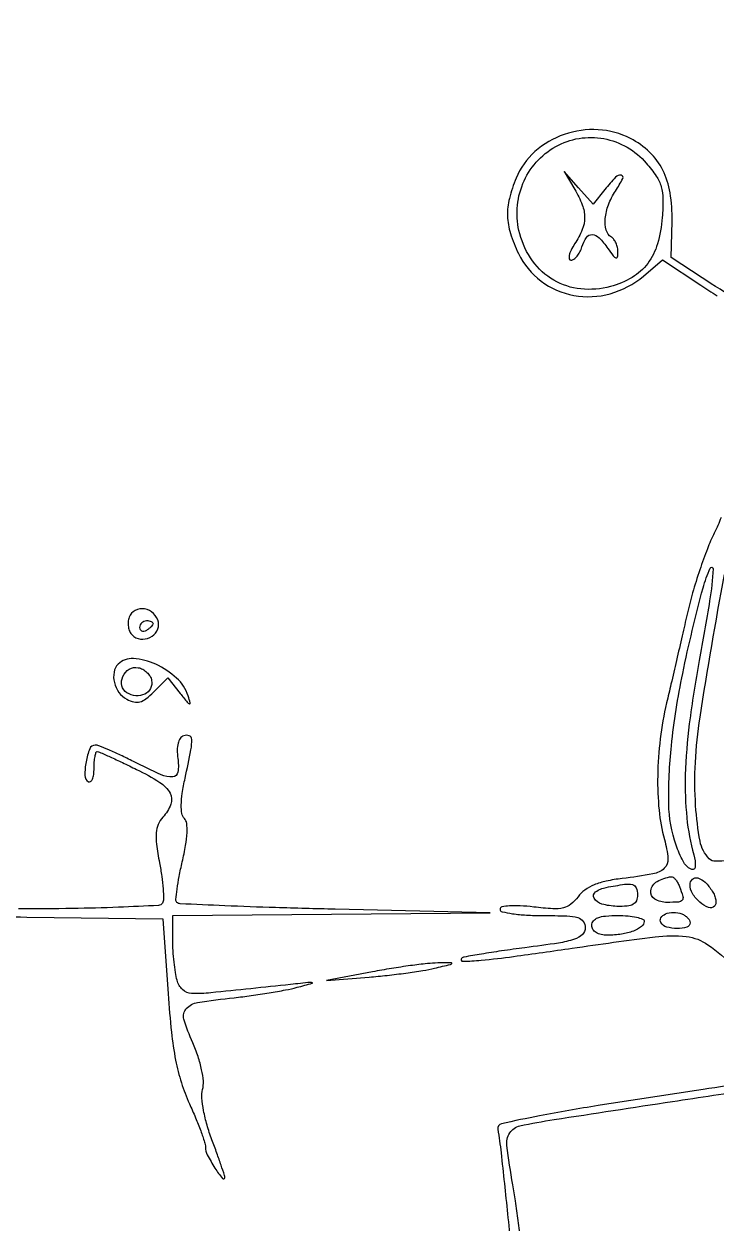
# Model space of a CAD drawing. Extents: x 24 to 1546, y 0 to 2379.
# Drawn here: x 886.3 to 992, y 716.9 to 900 of the extents above; entities that cross this region are included whole.
import ezdxf

# ---------------------------------------------------------------- set-up
doc = ezdxf.new("R2010")
doc.units = 0
doc.header["$MEASUREMENT"] = 0
doc.layers.get('0').update_dxf_attribs({"linetype": 'CONTINUOUS'})

msp = doc.modelspace()

# ---------------------------------------------------------------- linework, layer by layer
for points in [[(669.79548, 1002.302636, -0.00002), (669.596685, 899.530331, -0.000025), (669.388942, 796.915146, -0.198373)], [(995.346178, 857.860224, -0.01074), (989.878616, 861.274131), (985.105871, 864.398641), (985.251513, 869.949321, 0.046526), (984.96266, 874.270159, 0.076913), (983.838133, 877.741724, 0.08536), (981.824582, 880.462625, 0.071659), (978.90116, 882.551112, 0.105986), (973.988047, 883.890066, 0.097293), (968.793701, 883.162866, 0.098671), (964.318543, 880.542148, 0.112607), (961.439824, 876.510222, 0.038591), (960.416485, 873.408033, 0.068257), (960.134004, 870.732542, 0.067837), (960.581913, 868.068561, 0.037659), (961.798032, 865, 0.118283), (965.257048, 860.79254, 0.117668), (970.255003, 858.602522, 0.114122), (975.828243, 858.873247, 0.106325), (980.880328, 861.552757), (983.81953, 864.025932), (989.659765, 860.158013, 0.004996), (992.134081, 858.55464, 0.004438)], [(682.11066, 576.138525, -0.000014), (730.176508, 576.301627, -0.000501)], [(992.73931, 824.726414, -0.027402), (991.709114, 822.349351, 0.024303), (990.657485, 819.963447, 0.010746), (989.492146, 816.721372, 0.010607), (988.402003, 813.226424, 0.014049), (987.567686, 810, -0.000397), (986.806661, 806.686267, -0.000271), (985.93683, 802.921858, -0.000274), (985.094236, 799.293352, -0.000553), (984.425763, 796.436111, 0.027385), (983.450772, 790.959227, 0.026339), (983.063608, 785.336748, 0.027632), (983.270678, 780.052257, 0.044134), (984.090775, 775.611672, -0.043407), (984.637276, 772.676388, -0.234101), (984.078191, 771.202696, -0.144286), (982.336015, 770.335886, -0.014301), (977.665757, 769.64682, 0.022504), (975.220832, 769.245016, 0.045555), (973.358412, 768.671081, 0.057945), (971.949919, 767.891089, 0.075908), (970.898322, 766.865202, -0.060528), (969.799999, 765.726059, -0.11431), (968.659693, 765.168038, -0.072516), (967.050678, 765.034686, -0.01395), (964.129098, 765.298304, 0.015441), (962.07011, 765.477905, 0.030853), (960.436301, 765.468825, 0.036022), (959.286791, 765.307706, 0.353604), (959, 764.952885, 0.35104), (959.30049, 764.577628, 0.01871), (960.909375, 764.27991, 0.022623), (963.008066, 764.068653, 0.013772), (965.5, 764, -0.007813), (969.197305, 763.942222, -0.06227), (970.880631, 763.678109, -0.169851), (971.689049, 763.105233, -0.155692), (972, 762.130828, -0.2053), (971.559949, 761.104272, -0.110746), (970.358988, 760.383959, -0.042194), (967.925724, 759.800531, -0.005861), (962.782, 759.079495, 0.003899), (959.216627, 758.593967, 0.005997), (956.139992, 758.112798, 0.002311), (953.515777, 757.657593, 0.153443), (953.115333, 757.448667, 0.675458), (953.298327, 757.019119, 0.01816), (956.115691, 757.178125, 0.011048), (961.063866, 757.748629, 0.002125), (970, 759.018271, -0.004652), (982.66538, 760.752514, -0.059829), (987.436485, 760.787158, -0.125001), (990.747358, 759.537283, -0.043141), (994.702381, 756.233598, 0.022947)], [(995.667851, 772.468363, -0.009147), (991.923355, 772.270728, -0.207878), (990.942726, 772.657274, -0.151629), (989.540631, 775.321546, -0.029646), (988.861176, 780.764398, -0.029455), (988.821437, 787.360606, -0.025348), (989.538404, 794.259506, -0.007612), (993.259795, 816.008837, -0.012253)], [(870.728469, 763.910746, -0.002129), (886.75, 763.770288), (907.5, 763.5), (908.303211, 752.069592, 0.008636), (908.818911, 746.18586, 0.021659), (909.454104, 741.925595, 0.028302), (910.323136, 738.492227, 0.031136), (911.553211, 735.289956, -0.008322), (912.490179, 733.147988, -0.010523), (913.281256, 731.136289, -0.008757), (913.875826, 729.434405, -0.079817), (914, 728.661494, 0.121729), (914.290195, 727.487188, 0.020601), (915.458285, 725.473918, 0.027724), (916.59968, 723.883073, 0.684608), (916.967692, 724, 0.095885), (916.921912, 724.353835, 0.002381), (916.399551, 725.90608, 0.005051), (915.757335, 727.724612, 0.003409), (914.989644, 729.786655, -0.021247), (914.244691, 732.029147, -0.023956), (913.726401, 734.239323, -0.025264), (913.470648, 736.166757, -0.08201), (913.576252, 737.447789, 0.081765), (913.682252, 738.726025, 0.032081), (913.426662, 740.481636, 0.028899), (912.877709, 742.492578, 0.023054), (912.063919, 744.588406, -0.029936), (910.717578, 748.202293, -0.266314), (911.080186, 749.795512, -0.169381), (912.814428, 750.722521, -0.011712), (918.395781, 751.462945, 0.007458), (920.989389, 751.784584, 0.006217), (923.735011, 752.201602, 0.006282), (926.238476, 752.646125, 0.01695), (928, 753.044093, 0.001221), (930.316894, 753.656794, 0.709874), (930.324311, 753.755274, 0.129512), (930.033837, 753.800287, 0.000616), (927, 753.48031, -0.001061), (914.841867, 752.208949, -0.034744), (911.889806, 752.112656, -0.182961), (910.511015, 752.693607, -0.138016), (909.664419, 754.119474, -0.027523), (909.418443, 755.293818, -0.011422), (909.210449, 756.902283, -0.01126), (909.065484, 758.639888, -0.01427), (909.013655, 760.25), (909, 764), (933.25, 764.206627), (957.5, 764.413253), (933.831091, 764.956627, -0.001963), (924.720656, 765.201562, -0.003167), (916.966285, 765.489682, -0.000582), (910.13874, 765.794652, -0.187607), (909.656176, 766.008248, -0.222479), (909.505644, 766.426651, -0.009484), (909.684799, 768.027668, -0.014717), (909.997315, 769.966206, -0.009783), (910.464175, 772.169158, 0.013729), (910.981009, 774.706462, 0.031302), (911.197243, 776.648175, 0.040746), (911.150496, 778.058916, 0.169297), (910.785541, 778.814459, -0.158337), (910.411831, 779.547738, -0.043861), (910.320835, 780.853056, -0.033307), (910.472357, 782.638653, -0.015006), (910.896451, 784.95277, 0.004165), (911.787137, 789.281435, 0.057109), (911.916013, 790.878745, 0.303209), (911.518259, 791.433097, 0.183526), (910.678824, 791.430248, 0.152321), (910.154892, 791.016246, 0.087606), (909.820178, 790.276656, 0.064457), (909.694067, 789.243693, 0.034633), (909.792323, 787.961632, -0.071757), (909.797429, 785.88592, -0.354336), (909.000502, 785.145106, -0.124419), (907.228607, 785.467, -0.010438), (903, 787.5, 0.006935), (901.043503, 788.457565, 0.009359), (899.246436, 789.265625, 0.006815), (897.729583, 789.889525, 0.094427), (897.149821, 790, 0.308562), (896.331775, 789.442041, 0.048453), (895.769766, 787.463736, 0.047778), (895.592917, 785.37537, 0.256999), (896.134109, 784.417116, 0.307248), (896.461686, 784.431083, 0.132702), (896.745645, 784.790878, 0.06875), (896.938666, 785.496572, 0.032438), (897, 786.440983, -0.017571), (897.034482, 787.421927, -0.02859), (897.140367, 788.248289, -0.02818), (897.291156, 788.861942, -0.329587), (897.477846, 789, -0.104338), (897.814857, 788.928899, -0.002039), (899.437458, 788.204432, -0.004801), (901.327037, 787.329563, -0.003191), (903.477846, 786.291682, -0.025638), (907.038691, 784.312775, -0.127976), (908.596059, 782.666731, -0.220587), (908.712602, 780.978782, -0.092835), (907.494548, 778.993976, 0.081776), (906.784339, 777.891722, 0.084286), (906.474574, 776.631439, 0.052077), (906.52919, 774.88264, 0.013036), (906.988599, 772.060117, -0.012269), (907.331062, 769.976252, -0.016517), (907.532034, 768.075059, -0.013599), (907.602816, 766.506254, -0.143846), (907.435033, 765.894882, -0.24716), (906.819967, 765.53234, -0.001836), (900.746141, 765.262872, -0.006261), (893.700332, 765.064521, -0.003906), (885.440983, 765)], [(865.226909, 595.505145, -0.000225), (865.252986, 671.754424, -0.000174), (865.340345, 748.426331, -0.259545)], [(1004.139538, 739.630084, -0.001488), (990, 737.466672, 0.001748), (973.961934, 735.004221, 0.008809), (965.029965, 733.439141, 0.006867), (959.208579, 732.229901, 0.398524), (958.649964, 731.402389, -0.014066), (959.146306, 727.790144, -0.001199), (960.136402, 718.48647, -0.000608), (961.144033, 708.68134, -0.034646)], [(962.176285, 714.429209, 0.002682), (961.768018, 717.447071, 0.002685), (961.329252, 720.447557, 0.00466), (960.928321, 722.933659, -0.010729), (960.042116, 728.887756, -0.174962), (960.476186, 730.827768, -0.200755), (962.032081, 731.910624, -0.014793), (967.25, 732.871928, -0.000441), (985.311394, 735.63345, -0.001275), (997.829544, 737.503461, -0.000623), (1007.252877, 738.874599, -0.035849), (1008.999951, 738.999863, -0.40501), (1009.94205, 738.086837, -0.002629), (1010.273355, 725.431905, -0.004219), (1010.527159, 705.091334, -0.000483)]]:
    msp.add_lwpolyline(points, format="xyb")
for points in [[(981.326449, 878.789953, -0.029077), (982.838729, 876.807337, -0.077218), (983.594403, 875.199493, -0.069973), (983.865993, 873.346146, -0.020816), (983.763213, 870.479555, -0.051154), (983.034946, 866.470203, -0.090985), (981.539868, 863.477981, -0.098214), (979.173096, 861.359252, -0.067935), (975.851514, 859.960017, -0.091751), (971.306655, 859.595451, -0.106279), (967.185362, 860.937041, -0.105789), (963.965864, 863.860618, -0.09017), (961.996706, 868.012231, -0.164164), (962.474375, 875.658141, -0.1702), (967.487593, 881.31683, -0.174531), (974.830223, 882.524815, -0.171273)], [(970.391297, 874.785183, -0.039954), (971.546877, 872.423585, -0.094268), (971.910306, 870.50515, -0.098615), (971.537684, 868.641629, -0.046556), (970.38499, 866.464817, 0.028308), (969.838477, 865.51788, 0.060219), (969.551644, 864.723592, 0.117249), (969.555363, 864.205673, 0.345372), (969.817602, 864, 0.156915), (970.264951, 864.143935, 0.062293), (970.743951, 864.5875, 0.053497), (971.179664, 865.234785, 0.044592), (971.5, 866, -0.068753), (972.196383, 867.461641, -0.267428), (973.057743, 867.895137, -0.190538), (974.10583, 867.410743, -0.037591), (975.443296, 865.777494, 0.01081), (976.270537, 864.649162, 0.143927), (976.682036, 864.348721, 0.457567), (976.926945, 864.48684, 0.049802), (977, 865.218477, 0.054203), (976.925832, 865.900628, 0.04916), (976.70625, 866.574864, 0.05233), (976.383118, 867.142315, 0.099075), (976, 867.5, -0.192196), (975.213067, 868.562556, -0.086438), (975.062701, 870.322101, -0.06894), (975.546936, 872.439185, -0.054433), (976.61501, 874.535183, 0.024083), (977.736701, 876.441362, 0.518135), (977.48461, 876.934737, 0.244488), (976.647485, 876.64121, 0.018334), (975.010834, 874.765052), (973.201083, 872.530105), (970.991839, 875.015052), (968.782594, 877.5)], [(989.406445, 802.88971, 0.013277), (987.896874, 793.25374, 0.025329), (987.284662, 785.440765, 0.031235), (987.512624, 778.911208, 0.045352), (988.589595, 773.25, -0.081989), (988.801213, 771.418298, -0.554536), (988.155819, 771.057658, -0.144303), (986.948174, 772.275734, -0.040732), (985.863792, 774.75, -0.07915), (984.763609, 781.021383, -0.030167), (985.160579, 789.911214, -0.025059), (986.882896, 800.930246, -0.01447), (989.996566, 813.987245, -0.038953), (991.061421, 816.988965, -0.832064), (991.525519, 816.877385, -0.02751), (990.999202, 812.028992, -0.004703)], [(902.364193, 809.506689, 0.071134), (902.202853, 808.799741, 0.060571), (902.232436, 808.034636, 0.062889), (902.439231, 807.329453, 0.093908), (902.8, 806.8, 0.166747), (904.064085, 806.18165, 0.144478), (905.52681, 806.421425, 0.150092), (906.587197, 807.404159, 0.180854), (906.812423, 808.735492, 0.154135), (906.089035, 810.071954, 0.150407), (904.722281, 810.766633, 0.164257), (903.290763, 810.544505, 0.18322)], [(906, 808.559017, -0.151918), (905.934461, 808.34829, -0.038439), (905.70625, 808.066025, -0.035638), (905.382774, 807.768994, -0.029505), (905, 807.5, -0.082592), (904.6179, 807.343488, -0.161196), (904.29375, 807.3746, -0.182303), (904.078288, 807.586039, -0.108972), (904, 807.940983, -0.093332), (904.076123, 808.345238, -0.09642), (904.29375, 808.688914, -0.099167), (904.618444, 808.918938, -0.105053), (905, 809, -0.042167), (905.382849, 808.967655, -0.061769), (905.70625, 808.870461, -0.081139), (905.92554, 808.727648, -0.210953)], [(900.666667, 802.333333, 0.154988), (900.041172, 801.125593, 0.103316), (900.097005, 799.556238, 0.096184), (900.795892, 798.045298, 0.114086), (901.977082, 797.012265, 0.062023), (903.074806, 796.58964, 0.126778), (903.991292, 796.597509, 0.100953), (904.925164, 797.062547, 0.030548), (906.117137, 798.117137), (908.28011, 800.28011), (910.153213, 797.890055, 0.003981), (911.234542, 796.532696, 0.145896), (911.558959, 796.310562, 0.595639), (911.689023, 796.435118, 0.012632), (911.36818, 797.5, 0.128661), (909.609582, 800.220699, 0.079374), (906.408964, 802.329741, 0.087056), (903.009329, 803.199803, 0.218971)], [(905.787609, 799.864344, -0.166726), (905.616849, 798.654016, -0.161277), (904.737634, 797.783509, -0.138554), (903.393321, 797.531564, -0.116393), (902.013599, 797.991595, -0.201391), (901.250352, 799.061256, -0.16284), (901.393182, 800.476874, -0.154155), (902.374609, 801.575078, -0.183479), (903.735492, 801.812423, -0.078236), (904.424484, 801.563723, -0.064297), (905.056687, 801.101826, -0.065611), (905.538904, 800.505956, -0.090011)], [(986.393011, 768.418213, -0.01879), (986.910266, 766.902314, -0.243506), (986.803067, 766.334067, -0.215174), (986.264766, 766.051946, -0.014714), (984.5, 766, -0.134042), (982.609208, 766.516166, -0.309431), (982.014843, 767.786476, -0.223555), (982.981332, 769.191879, -0.101934), (985.143011, 769.921053, -0.196674), (985.432218, 769.842187, -0.055651), (985.775441, 769.512159, -0.046997), (986.113445, 769.017976, -0.034902)], [(991.393188, 767.738445, -0.04629), (991.738548, 767.058949, -0.057727), (991.92209, 766.375593, -0.068903), (991.927646, 765.789764, -0.165818), (991.738796, 765.405463, -0.301128), (990.819786, 765.218772, -0.084858), (989.512638, 766.02718, -0.073123), (988.382534, 767.364472, -0.13981), (988, 768.705778, -0.210063), (988.365322, 769.53696, -0.260755), (989.174548, 769.728515, -0.124171), (990.316839, 769.067194, -0.059113)], [(980, 767.15, -0.096956), (979.826035, 766.261302, -0.171481), (979.335586, 765.709139, -0.107819), (978.415637, 765.434561, -0.02671), (976.833333, 765.4, -0.058362), (974.534011, 765.743185, -0.199885), (973.363995, 766.649974, -0.390052), (973.587662, 767.618742, -0.103188), (975.192368, 768.286715, -0.00964), (978.021688, 768.770977, -0.095895), (979.218539, 768.721916, -0.245263), (979.795616, 768.222676, -0.094419)], [(981, 763.106989, -0.236107), (980.596809, 762.300755, -0.070721), (979.357225, 761.620108, -0.054226), (977.551992, 761.154165, -0.036078), (975.418213, 761, -0.050229), (974.420011, 761.100531, -0.088848), (973.653035, 761.405073, -0.116487), (973.173827, 761.88595, -0.138814), (973, 762.5, -0.176579), (973.249641, 763.184843, -0.128937), (973.916667, 763.65625, -0.069535), (975.111825, 763.923415, -0.020272), (977, 764, -0.021043), (978.533111, 763.935447, -0.033885), (979.825, 763.737678, -0.037225), (980.762087, 763.453884, -0.30997)], [(988, 762.893011, -0.330377), (987.511946, 762.235, -0.074965), (986.049377, 762.021731, -0.066856), (984.44307, 762.245417, -0.188523), (983.552786, 762.91459, -0.281404), (983.549191, 763.640231, -0.159488), (984.238303, 764.233526, -0.099695), (985.464071, 764.476617, -0.087583), (986.75, 764.245704, -0.058433), (987.227995, 764.003422, -0.059814), (987.632812, 763.658732, -0.066129), (987.907707, 763.268664, -0.121044)], [(939.5, 755.412134), (932.5, 754.094521), (939, 754.61109, 0.007365), (941.745211, 754.87, 0.006365), (944.61875, 755.220849, 0.006418), (947.215368, 755.60549, 0.018495), (949, 755.961468, 0.000841), (951.430837, 756.54489, 0.196354), (951.614194, 756.677182, 0.590588), (951.557405, 756.778964, 0.001463), (949.5, 756.762513, 0.024489), (947.895647, 756.666313, 0.006342), (945.325, 756.352324, 0.006436), (942.400002, 755.918934, 0.006521)]]:
    msp.add_lwpolyline(points, format="xyb", close=True)

doc.saveas('drawing.dxf')
